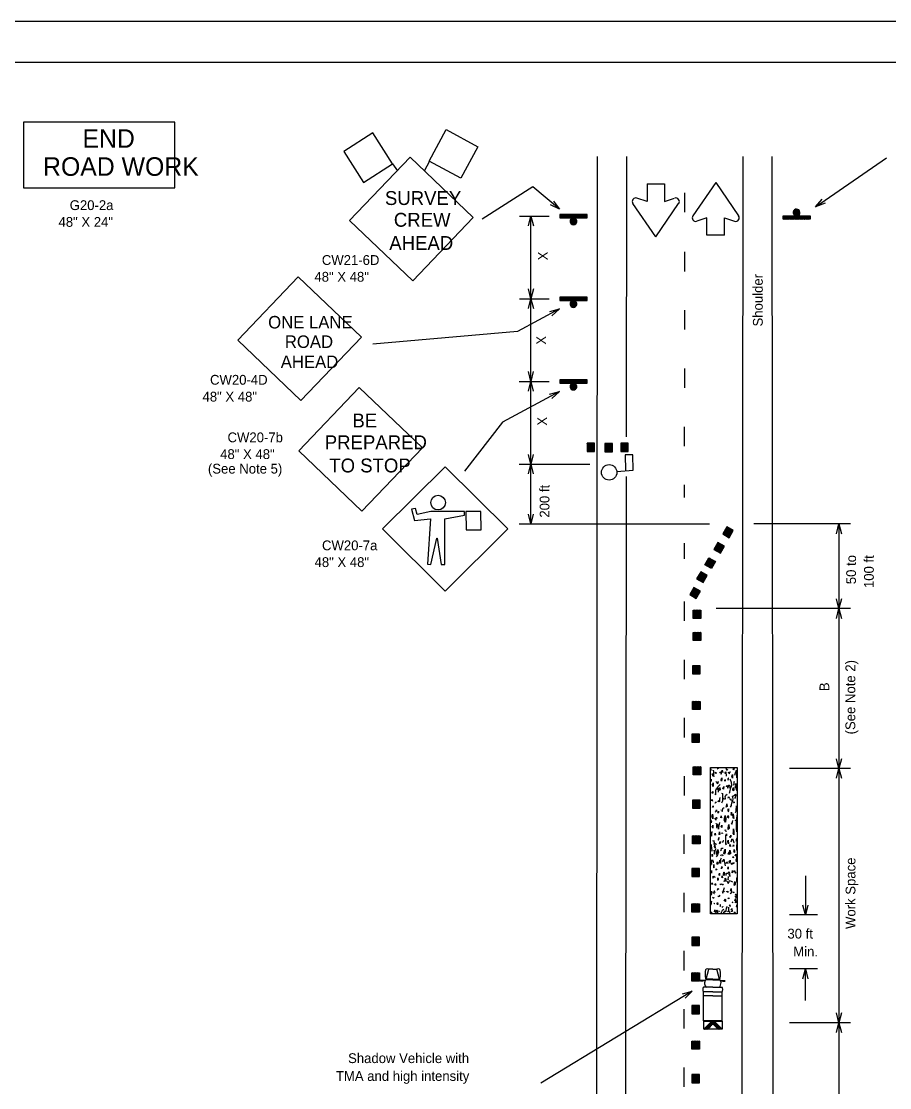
# Model space of a CAD drawing. Extents: x 0 to 29242, y 0 to 23092.
# Drawn here: x 10.26 to 20.89, y 9.17 to 22.21 of the extents above; entities that cross this region are included whole.
import ezdxf

# ---------------------------------------------------------------- set-up
doc = ezdxf.new("R2010")
doc.units = 0
doc.layers.add('D_BATCH_PLOT', color=7, linetype='Continuous')
doc.layers.add('Level 1', color=7, linetype='Continuous')

msp = doc.modelspace()

# ---------------------------------------------------------------- linework, layer by layer
at = {"layer": 'D_BATCH_PLOT'}
msp.add_lwpolyline([(0.146, 0.214), (34.146, 0.214), (34.146, 22.214), (0.146, 22.214)], close=True, dxfattribs=at)
at = {"layer": 'Level 1'}
for p, q in [((34.146, 22.214), (0.146, 22.214)), ((15.256, 20.504), (15.19, 20.383)), ((17.299, 3.106), (17.313, 20.562)), ((17.666, 17.133), (17.669, 20.562)), ((19.082, 6.437), (19.094, 20.561)), ((19.465, 3.106), (19.45, 20.562)), ((19.98, 19.947), (20.85, 20.545)), ((14.805, 20.471), (14.863, 20.385)), ((17.919, 20.225), (18.132, 20.225)), ((17.919, 20.225), (17.919, 20.012)), ((18.132, 20.225), (18.132, 20.012)), ((18.758, 20.243), (18.479, 19.835)), ((18.758, 20.243), (19.038, 19.835)), ((16.521, 20.19), (15.902, 19.795)), ((16.847, 19.916), (16.521, 20.19)), ((18.025, 19.578), (17.746, 19.986)), ((17.919, 20.012), (17.795, 20.052)), ((18.025, 19.578), (18.305, 19.986)), ((18.132, 20.012), (18.256, 20.052)), ((16.356, 19.832), (16.722, 19.832)), ((16.468, 19.712), (16.498, 19.832)), ((16.468, 19.712), (16.498, 19.832)), ((16.498, 19.832), (16.528, 19.712)), ((16.498, 19.832), (16.528, 19.712)), ((16.498, 16.068), (16.498, 19.832)), ((17.187, 19.851), (16.853, 19.851)), ((16.853, 19.851), (16.853, 19.81)), ((17.187, 19.81), (17.187, 19.851)), ((19.582, 19.794), (19.582, 19.835)), ((19.582, 19.835), (19.736, 19.835)), ((19.758, 19.835), (19.916, 19.835)), ((19.916, 19.835), (19.916, 19.794)), ((16.853, 19.81), (17.007, 19.81)), ((17.028, 19.81), (17.187, 19.81)), ((18.651, 19.81), (18.527, 19.77)), ((18.651, 19.597), (18.651, 19.81)), ((18.865, 19.81), (18.989, 19.77)), ((18.865, 19.597), (18.865, 19.81)), ((19.916, 19.794), (19.582, 19.794)), ((18.865, 19.597), (18.651, 19.597)), ((16.497, 18.821), (16.467, 18.941)), ((16.527, 18.941), (16.497, 18.821)), ((16.356, 18.821), (16.722, 18.821)), ((16.467, 18.701), (16.497, 18.821)), ((16.497, 18.821), (16.527, 18.701)), ((17.186, 18.84), (16.852, 18.84)), ((16.852, 18.84), (16.852, 18.799)), ((16.852, 18.799), (17.006, 18.799)), ((17.028, 18.799), (17.186, 18.799)), ((17.186, 18.799), (17.186, 18.84)), ((16.847, 18.696), (16.332, 18.421)), ((16.332, 18.421), (14.563, 18.267)), ((16.496, 17.81), (16.466, 17.93)), ((16.526, 17.93), (16.496, 17.81)), ((16.355, 17.81), (16.721, 17.81)), ((16.466, 17.69), (16.496, 17.81)), ((16.496, 17.81), (16.526, 17.69)), ((17.186, 17.829), (16.852, 17.829)), ((16.852, 17.829), (16.852, 17.787)), ((16.852, 17.787), (17.006, 17.787)), ((17.028, 17.787), (17.186, 17.787)), ((17.186, 17.787), (17.186, 17.829)), ((16.846, 17.685), (16.149, 17.313)), ((16.149, 17.313), (15.686, 16.714)), ((17.233, 17.004), (17.245, 17.004)), ((17.451, 17), (17.464, 17)), ((17.645, 17.004), (17.658, 17.004)), ((16.496, 16.798), (16.466, 16.918)), ((16.526, 16.918), (16.496, 16.798)), ((17.744, 16.914), (17.649, 16.911)), ((17.649, 16.911), (17.654, 16.721)), ((17.749, 16.724), (17.744, 16.914)), ((14.683, 16.006), (15.447, 16.765)), ((16.215, 16.009), (15.447, 16.765)), ((16.355, 16.798), (17.217, 16.798)), ((16.466, 16.678), (16.496, 16.798)), ((16.496, 16.798), (16.526, 16.678)), ((17.549, 16.707), (17.749, 16.723)), ((17.655, 3.106), (17.666, 16.649)), ((15.083, 16.257), (15.037, 16.247)), ((15.037, 16.247), (15.073, 16.111)), ((15.104, 16.182), (15.083, 16.257)), ((15.273, 16.219), (15.104, 16.182)), ((15.686, 16.22), (15.273, 16.219)), ((15.445, 16.128), (15.686, 16.176)), ((15.686, 16.176), (15.686, 16.22)), ((15.886, 16.221), (15.702, 16.22)), ((15.702, 16.22), (15.703, 15.993)), ((15.887, 15.994), (15.886, 16.221)), ((16.496, 16.068), (16.466, 16.188)), ((16.526, 16.188), (16.496, 16.068)), ((15.073, 16.111), (15.27, 16.128)), ((15.27, 16.128), (15.231, 15.574)), ((15.445, 15.573), (15.445, 16.128)), ((16.355, 16.068), (18.683, 16.068)), ((20.408, 16.068), (19.224, 16.068)), ((20.236, 15.948), (20.266, 16.068)), ((20.266, 16.068), (20.266, 9.966)), ((20.266, 16.068), (20.296, 15.948)), ((15.449, 15.243), (14.683, 16.006)), ((16.215, 16.009), (15.449, 15.243)), ((15.703, 15.993), (15.887, 15.994)), ((18.907, 15.967), (18.896, 15.973)), ((15.273, 15.573), (15.347, 15.893)), ((15.347, 15.893), (15.35, 15.893)), ((15.35, 15.893), (15.401, 15.573)), ((18.798, 15.778), (18.787, 15.784)), ((15.231, 15.574), (15.273, 15.573)), ((15.401, 15.573), (15.445, 15.573)), ((18.689, 15.588), (18.678, 15.595)), ((18.589, 15.418), (18.578, 15.425)), ((18.504, 15.225), (18.493, 15.231)), ((20.266, 15.031), (20.236, 15.151)), ((20.296, 15.151), (20.266, 15.031)), ((20.408, 15.031), (18.763, 15.031)), ((20.236, 14.911), (20.266, 15.031)), ((20.266, 15.031), (20.296, 14.911)), ((18.526, 14.961), (18.514, 14.961)), ((18.526, 14.69), (18.514, 14.69)), ((18.518, 14.283), (18.505, 14.283)), ((18.518, 13.846), (18.505, 13.847)), ((18.509, 13.448), (18.496, 13.448)), ((20.266, 13.076), (20.236, 13.196)), ((20.296, 13.196), (20.266, 13.076)), ((18.526, 13.047), (18.514, 13.047)), ((20.408, 13.076), (19.66, 13.076)), ((20.236, 12.956), (20.266, 13.076)), ((20.266, 13.076), (20.296, 12.956)), ((18.518, 12.64), (18.505, 12.64)), ((18.518, 12.203), (18.505, 12.204)), ((18.509, 11.805), (18.496, 11.805)), ((19.856, 11.762), (19.856, 11.285)), ((18.509, 11.369), (18.496, 11.369)), ((19.856, 11.285), (19.826, 11.405)), ((19.886, 11.405), (19.856, 11.285)), ((20.002, 11.285), (19.66, 11.285)), ((18.509, 10.962), (18.496, 10.962)), ((18.64, 10.499), (18.674, 10.623)), ((18.723, 10.623), (18.674, 10.623)), ((18.723, 10.623), (18.772, 10.623)), ((18.806, 10.499), (18.772, 10.623)), ((20.002, 10.625), (19.66, 10.625)), ((19.826, 10.505), (19.856, 10.625)), ((19.856, 10.239), (19.856, 10.625)), ((19.856, 10.625), (19.886, 10.505)), ((18.509, 10.525), (18.496, 10.525)), ((18.629, 10.481), (18.573, 10.481)), ((18.629, 10.478), (18.573, 10.478)), ((18.601, 10.473), (18.573, 10.473)), ((18.723, 10.499), (18.64, 10.499)), ((18.723, 10.491), (18.64, 10.491)), ((18.723, 10.499), (18.806, 10.499)), ((18.723, 10.491), (18.806, 10.491)), ((18.818, 10.481), (18.873, 10.481)), ((18.818, 10.478), (18.873, 10.478)), ((18.845, 10.473), (18.873, 10.473)), ((18.469, 10.354), (16.617, 9.228)), ((18.723, 10.4), (18.608, 10.4)), ((18.608, 9.99), (18.608, 10.345)), ((18.723, 10.345), (18.608, 10.345)), ((18.723, 10.4), (18.838, 10.4)), ((18.723, 10.345), (18.838, 10.345)), ((18.838, 9.99), (18.838, 10.345)), ((18.723, 10.296), (18.608, 10.296)), ((18.723, 10.296), (18.838, 10.296)), ((18.509, 10.127), (18.496, 10.127)), ((20.266, 9.966), (20.236, 10.086)), ((20.296, 10.086), (20.266, 9.966)), ((18.838, 9.99), (18.608, 9.99)), ((18.612, 9.889), (18.71, 9.986)), ((18.661, 9.889), (18.725, 9.953)), ((18.789, 9.889), (18.725, 9.953)), ((18.836, 9.889), (18.739, 9.985)), ((20.408, 9.966), (19.66, 9.966)), ((20.236, 9.846), (20.266, 9.966)), ((20.266, 9.966), (20.266, 3.179)), ((20.266, 9.966), (20.296, 9.846)), ((18.509, 9.69), (18.496, 9.691)), ((18.509, 9.284), (18.496, 9.284))]:
    msp.add_line(p, q, dxfattribs=at)
for points in [[(2.146, 21.714), (33.646, 21.714), (33.646, 0.714), (2.146, 0.714)], [(10.287, 20.981), (10.287, 20.178), (12.139, 20.178), (12.139, 20.981)], [(15.641, 20.296), (15.253, 20.505), (15.461, 20.891), (15.849, 20.681)], [(14.447, 20.244), (14.805, 20.471), (14.564, 20.851), (14.206, 20.624)], [(15.051, 19.042), (15.791, 19.817), (15.019, 20.554), (14.279, 19.78)], [(13.683, 17.577), (14.423, 18.351), (13.651, 19.089), (12.911, 18.315)], [(14.429, 16.223), (15.169, 16.997), (14.397, 17.735), (13.657, 16.961)], [(17.184, 16.955), (17.277, 16.955), (17.277, 17.054), (17.184, 17.054)], [(17.402, 16.951), (17.495, 16.951), (17.495, 17.05), (17.402, 17.05)], [(17.596, 16.955), (17.689, 16.955), (17.689, 17.054), (17.596, 17.054)], [(18.974, 15.985), (18.893, 16.031), (18.844, 15.945), (18.924, 15.899)], [(18.865, 15.796), (18.784, 15.842), (18.735, 15.756), (18.815, 15.71)], [(18.707, 15.522), (18.626, 15.568), (18.676, 15.654), (18.756, 15.607)], [(18.655, 15.436), (18.575, 15.483), (18.525, 15.397), (18.606, 15.35)], [(18.571, 15.243), (18.49, 15.289), (18.441, 15.204), (18.521, 15.157)], [(18.575, 14.912), (18.482, 14.912), (18.482, 15.011), (18.575, 15.011)], [(18.575, 14.641), (18.482, 14.641), (18.482, 14.74), (18.575, 14.74)], [(18.567, 14.332), (18.474, 14.332), (18.474, 14.233), (18.567, 14.233)], [(18.567, 13.798), (18.474, 13.798), (18.474, 13.897), (18.567, 13.897)], [(18.558, 13.497), (18.465, 13.497), (18.465, 13.398), (18.558, 13.398)], [(18.575, 12.998), (18.482, 12.998), (18.482, 13.097), (18.575, 13.097)], [(18.695, 11.299), (18.695, 13.09), (19.021, 13.09), (19.021, 11.299)], [(18.567, 12.689), (18.474, 12.689), (18.474, 12.59), (18.567, 12.59)], [(18.567, 12.155), (18.474, 12.155), (18.474, 12.254), (18.567, 12.254)], [(18.558, 11.854), (18.465, 11.854), (18.465, 11.755), (18.558, 11.755)], [(18.558, 11.32), (18.465, 11.32), (18.465, 11.419), (18.558, 11.419)], [(18.558, 11.011), (18.465, 11.011), (18.465, 10.912), (18.558, 10.912)], [(18.558, 10.476), (18.465, 10.476), (18.465, 10.575), (18.558, 10.575)], [(18.558, 10.176), (18.465, 10.176), (18.465, 10.077), (18.558, 10.077)], [(18.836, 9.986), (18.836, 9.889), (18.612, 9.889), (18.612, 9.986)], [(18.558, 9.642), (18.465, 9.642), (18.465, 9.741), (18.558, 9.741)], [(18.558, 9.333), (18.465, 9.333), (18.465, 9.233), (18.558, 9.233)]]:
    msp.add_lwpolyline(points, close=True, dxfattribs=at)
for points in [[(18.38, 19.88), (18.38, 20.117)], [(16.774, 20.016), (16.847, 19.916), (16.736, 19.97)], [(20.096, 19.99), (19.98, 19.947), (20.062, 20.039)], [(16.853, 19.85), (16.923, 19.81)], [(16.853, 19.842), (16.908, 19.81)], [(16.853, 19.833), (16.893, 19.81)], [(16.853, 19.824), (16.878, 19.81)], [(16.866, 19.851), (16.938, 19.81)], [(16.881, 19.851), (16.953, 19.81)], [(16.896, 19.851), (16.968, 19.81)], [(16.911, 19.851), (16.983, 19.81)], [(16.925, 19.851), (16.998, 19.81)], [(16.94, 19.851), (17.057, 19.784)], [(16.955, 19.851), (17.048, 19.798)], [(16.97, 19.851), (17.043, 19.81)], [(16.985, 19.851), (17.058, 19.81)], [(17, 19.851), (17.072, 19.81)], [(17.015, 19.851), (17.087, 19.81)], [(17.03, 19.851), (17.102, 19.81)], [(17.045, 19.851), (17.117, 19.81)], [(17.06, 19.851), (17.132, 19.81)], [(17.075, 19.851), (17.147, 19.81)], [(17.09, 19.851), (17.162, 19.81)], [(17.105, 19.851), (17.177, 19.81)], [(17.12, 19.851), (17.187, 19.813)], [(17.135, 19.851), (17.187, 19.822)], [(17.15, 19.851), (17.187, 19.83)], [(17.165, 19.851), (17.187, 19.839)], [(17.18, 19.851), (17.187, 19.848)], [(19.582, 19.795), (19.653, 19.835)], [(19.582, 19.803), (19.638, 19.835)], [(19.582, 19.812), (19.623, 19.835)], [(19.582, 19.821), (19.608, 19.835)], [(19.582, 19.829), (19.593, 19.835)], [(19.595, 19.794), (19.668, 19.835)], [(19.61, 19.794), (19.683, 19.835)], [(19.625, 19.794), (19.698, 19.835)], [(19.64, 19.794), (19.713, 19.835)], [(19.655, 19.794), (19.728, 19.835)], [(19.67, 19.794), (19.787, 19.861)], [(19.685, 19.794), (19.778, 19.847)], [(19.7, 19.794), (19.772, 19.835)], [(19.706, 19.875), (19.769, 19.911)], [(19.707, 19.884), (19.761, 19.915)], [(19.707, 19.867), (19.776, 19.906)], [(19.709, 19.859), (19.781, 19.901)], [(19.71, 19.895), (19.75, 19.917)], [(19.713, 19.853), (19.785, 19.894)], [(19.715, 19.794), (19.787, 19.835)], [(19.717, 19.847), (19.788, 19.887)], [(19.723, 19.842), (19.789, 19.879)], [(19.73, 19.794), (19.802, 19.835)], [(19.731, 19.837), (19.789, 19.871)], [(19.745, 19.794), (19.817, 19.835)], [(19.76, 19.794), (19.832, 19.835)], [(19.775, 19.794), (19.847, 19.835)], [(19.79, 19.794), (19.862, 19.835)], [(19.805, 19.794), (19.877, 19.835)], [(19.82, 19.794), (19.892, 19.835)], [(19.835, 19.794), (19.907, 19.835)], [(19.85, 19.794), (19.916, 19.832)], [(16.853, 19.816), (16.863, 19.81)], [(16.976, 19.77), (17.039, 19.734)], [(16.977, 19.778), (17.046, 19.739)], [(16.977, 19.761), (17.031, 19.73)], [(16.979, 19.786), (17.051, 19.744)], [(16.981, 19.75), (17.02, 19.728)], [(16.983, 19.792), (17.055, 19.751)], [(16.988, 19.798), (17.058, 19.758)], [(16.994, 19.803), (17.059, 19.765)], [(17.001, 19.808), (17.059, 19.774)], [(19.865, 19.794), (19.916, 19.823)], [(19.88, 19.794), (19.916, 19.815)], [(19.895, 19.794), (19.916, 19.806)], [(19.91, 19.794), (19.916, 19.797)], [(18.38, 19.156), (18.38, 19.394)], [(16.852, 18.839), (16.922, 18.799)], [(16.852, 18.831), (16.908, 18.799)], [(16.852, 18.822), (16.892, 18.799)], [(16.852, 18.813), (16.878, 18.799)], [(16.852, 18.805), (16.863, 18.799)], [(16.865, 18.84), (16.938, 18.799)], [(16.88, 18.84), (16.952, 18.798)], [(16.895, 18.84), (16.967, 18.799)], [(16.91, 18.84), (16.982, 18.799)], [(16.925, 18.84), (16.997, 18.798)], [(16.94, 18.84), (17.056, 18.773)], [(16.955, 18.84), (17.048, 18.786)], [(16.97, 18.84), (17.042, 18.799)], [(16.983, 18.781), (17.055, 18.74)], [(16.985, 18.84), (17.057, 18.799)], [(16.987, 18.787), (17.057, 18.747)], [(16.993, 18.792), (17.059, 18.754)], [(17, 18.84), (17.072, 18.799)], [(17.001, 18.796), (17.059, 18.763)], [(17.015, 18.84), (17.087, 18.799)], [(17.03, 18.84), (17.102, 18.799)], [(17.045, 18.84), (17.117, 18.799)], [(17.06, 18.84), (17.132, 18.799)], [(17.075, 18.84), (17.147, 18.799)], [(17.09, 18.84), (17.162, 18.799)], [(17.105, 18.84), (17.177, 18.799)], [(17.12, 18.84), (17.186, 18.802)], [(17.135, 18.84), (17.186, 18.811)], [(17.15, 18.84), (17.186, 18.819)], [(17.164, 18.84), (17.186, 18.828)], [(17.179, 18.84), (17.186, 18.836)], [(16.727, 18.666), (16.847, 18.696), (16.755, 18.613)], [(16.976, 18.759), (17.039, 18.723)], [(16.977, 18.767), (17.045, 18.728)], [(16.977, 18.75), (17.031, 18.719)], [(16.979, 18.774), (17.051, 18.733)], [(16.98, 18.739), (17.019, 18.717)], [(18.38, 18.444), (18.38, 18.681)], [(18.379, 17.731), (18.379, 17.969)], [(16.852, 17.828), (16.922, 17.787)], [(16.852, 17.819), (16.907, 17.787)], [(16.852, 17.811), (16.892, 17.787)], [(16.852, 17.802), (16.877, 17.787)], [(16.852, 17.794), (16.862, 17.787)], [(16.865, 17.829), (16.937, 17.787)], [(16.88, 17.829), (16.952, 17.787)], [(16.895, 17.829), (16.967, 17.787)], [(16.91, 17.829), (16.982, 17.787)], [(16.925, 17.829), (16.997, 17.787)], [(16.94, 17.829), (17.056, 17.762)], [(16.955, 17.829), (17.048, 17.775)], [(16.97, 17.829), (17.042, 17.787)], [(16.975, 17.748), (17.039, 17.712)], [(16.976, 17.756), (17.045, 17.716)], [(16.976, 17.739), (17.03, 17.708)], [(16.979, 17.763), (17.05, 17.722)], [(16.982, 17.77), (17.054, 17.728)], [(16.985, 17.829), (17.057, 17.787)], [(16.987, 17.776), (17.057, 17.736)], [(16.993, 17.781), (17.059, 17.743)], [(17, 17.829), (17.072, 17.787)], [(17.001, 17.785), (17.059, 17.752)], [(17.015, 17.829), (17.087, 17.787)], [(17.03, 17.829), (17.102, 17.787)], [(17.044, 17.829), (17.117, 17.787)], [(17.059, 17.829), (17.132, 17.787)], [(17.074, 17.829), (17.147, 17.787)], [(17.089, 17.829), (17.162, 17.787)], [(17.104, 17.829), (17.177, 17.787)], [(17.119, 17.829), (17.186, 17.791)], [(17.134, 17.829), (17.186, 17.799)], [(17.149, 17.829), (17.186, 17.808)], [(17.164, 17.829), (17.186, 17.817)], [(17.179, 17.829), (17.186, 17.825)], [(16.726, 17.655), (16.846, 17.685), (16.755, 17.602)], [(16.98, 17.728), (17.019, 17.706)], [(18.378, 17.019), (18.378, 17.256)], [(17.184, 17.052), (17.187, 17.054)], [(17.184, 17.041), (17.206, 17.054)], [(17.184, 17.03), (17.225, 17.054)], [(17.184, 17.019), (17.244, 17.054)], [(17.184, 17.008), (17.263, 17.054)], [(17.184, 16.997), (17.277, 17.051)], [(17.184, 16.986), (17.277, 17.04)], [(17.184, 16.975), (17.277, 17.029)], [(17.184, 16.964), (17.277, 17.018)], [(17.187, 16.955), (17.277, 17.007)], [(17.205, 16.955), (17.277, 16.996)], [(17.224, 16.955), (17.277, 16.985)], [(17.244, 16.955), (17.277, 16.974)], [(17.262, 16.955), (17.277, 16.963)], [(17.402, 17.048), (17.406, 17.05)], [(17.402, 17.037), (17.424, 17.05)], [(17.402, 17.026), (17.443, 17.05)], [(17.402, 17.015), (17.462, 17.05)], [(17.402, 17.004), (17.481, 17.05)], [(17.402, 16.993), (17.495, 17.047)], [(17.402, 16.982), (17.495, 17.036)], [(17.402, 16.971), (17.495, 17.025)], [(17.402, 16.96), (17.495, 17.014)], [(17.405, 16.951), (17.495, 17.003)], [(17.424, 16.951), (17.495, 16.992)], [(17.443, 16.951), (17.495, 16.981)], [(17.462, 16.951), (17.495, 16.97)], [(17.481, 16.951), (17.495, 16.959)], [(17.596, 17.052), (17.6, 17.054)], [(17.596, 17.041), (17.618, 17.054)], [(17.596, 17.03), (17.637, 17.054)], [(17.596, 17.019), (17.656, 17.054)], [(17.596, 17.008), (17.675, 17.054)], [(17.596, 16.997), (17.689, 17.051)], [(17.596, 16.986), (17.689, 17.04)], [(17.596, 16.975), (17.689, 17.029)], [(17.596, 16.964), (17.689, 17.018)], [(17.599, 16.955), (17.689, 17.007)], [(17.618, 16.955), (17.689, 16.996)], [(17.637, 16.955), (17.689, 16.985)], [(17.656, 16.955), (17.689, 16.974)], [(17.675, 16.955), (17.689, 16.963)], [(18.378, 16.39), (18.378, 16.544)], [(18.953, 15.948), (18.846, 15.948)], [(18.958, 15.957), (18.851, 15.957)], [(18.947, 15.938), (18.856, 15.938)], [(18.964, 15.967), (18.857, 15.967)], [(18.969, 15.976), (18.862, 15.976)], [(18.972, 15.986), (18.867, 15.986)], [(18.942, 15.929), (18.872, 15.929)], [(18.955, 15.995), (18.873, 15.995)], [(18.939, 16.005), (18.878, 16.005)], [(18.922, 16.014), (18.884, 16.014)], [(18.906, 16.024), (18.889, 16.024)], [(18.936, 15.919), (18.889, 15.919)], [(18.377, 15.642), (18.377, 15.831)], [(18.86, 15.787), (18.753, 15.787)], [(18.863, 15.797), (18.758, 15.797)], [(18.846, 15.806), (18.764, 15.806)], [(18.83, 15.816), (18.769, 15.816)], [(18.813, 15.825), (18.775, 15.825)], [(18.797, 15.835), (18.78, 15.835)], [(18.931, 15.91), (18.905, 15.91)], [(18.925, 15.9), (18.921, 15.9)], [(18.728, 15.558), (18.674, 15.651)], [(18.844, 15.759), (18.736, 15.759)], [(18.849, 15.768), (18.742, 15.768)], [(18.855, 15.778), (18.747, 15.778)], [(18.838, 15.749), (18.747, 15.749)], [(18.833, 15.74), (18.763, 15.74)], [(18.827, 15.73), (18.78, 15.73)], [(18.822, 15.721), (18.796, 15.721)], [(18.816, 15.711), (18.812, 15.711)], [(18.639, 15.561), (18.63, 15.575)], [(18.655, 15.551), (18.636, 15.585)], [(18.672, 15.542), (18.641, 15.594)], [(18.688, 15.532), (18.647, 15.604)], [(18.704, 15.523), (18.652, 15.613)], [(18.711, 15.53), (18.658, 15.623)], [(18.717, 15.539), (18.663, 15.632)], [(18.722, 15.549), (18.669, 15.642)], [(18.733, 15.568), (18.688, 15.647)], [(18.739, 15.577), (18.704, 15.638)], [(18.744, 15.587), (18.721, 15.628)], [(18.75, 15.596), (18.737, 15.619)], [(18.755, 15.606), (18.753, 15.609)], [(18.634, 15.4), (18.527, 15.4)], [(18.64, 15.409), (18.532, 15.409)], [(18.629, 15.39), (18.537, 15.39)], [(18.645, 15.418), (18.538, 15.419)], [(18.651, 15.428), (18.543, 15.428)], [(18.653, 15.438), (18.549, 15.438)], [(18.637, 15.447), (18.554, 15.447)], [(18.62, 15.457), (18.56, 15.457)], [(18.604, 15.466), (18.565, 15.466)], [(18.587, 15.476), (18.571, 15.476)], [(18.536, 15.263), (18.475, 15.263)], [(18.519, 15.273), (18.481, 15.273)], [(18.503, 15.282), (18.486, 15.282)], [(18.623, 15.38), (18.554, 15.381)], [(18.618, 15.371), (18.57, 15.371)], [(18.612, 15.362), (18.587, 15.362)], [(18.607, 15.352), (18.603, 15.352)], [(18.55, 15.206), (18.442, 15.206)], [(18.555, 15.216), (18.448, 15.216)], [(18.561, 15.225), (18.453, 15.225)], [(18.544, 15.197), (18.453, 15.197)], [(18.566, 15.235), (18.459, 15.235)], [(18.569, 15.244), (18.464, 15.244)], [(18.539, 15.187), (18.469, 15.187)], [(18.552, 15.254), (18.47, 15.254)], [(18.533, 15.178), (18.486, 15.178)], [(18.528, 15.168), (18.502, 15.168)], [(18.522, 15.159), (18.518, 15.159)], [(18.377, 14.881), (18.377, 15.119)], [(18.575, 14.954), (18.482, 15.008)], [(18.575, 14.965), (18.496, 15.011)], [(18.575, 14.976), (18.515, 15.011)], [(18.575, 14.987), (18.534, 15.011)], [(18.575, 14.998), (18.553, 15.011)], [(18.575, 15.009), (18.572, 15.011)], [(18.575, 14.943), (18.482, 14.997)], [(18.575, 14.932), (18.482, 14.986)], [(18.575, 14.921), (18.482, 14.975)], [(18.573, 14.912), (18.482, 14.964)], [(18.554, 14.912), (18.482, 14.953)], [(18.535, 14.912), (18.482, 14.942)], [(18.516, 14.912), (18.482, 14.931)], [(18.497, 14.912), (18.482, 14.92)], [(18.575, 14.694), (18.496, 14.74)], [(18.575, 14.706), (18.515, 14.74)], [(18.575, 14.716), (18.534, 14.74)], [(18.575, 14.727), (18.553, 14.74)], [(18.575, 14.738), (18.572, 14.74)], [(18.575, 14.684), (18.482, 14.737)], [(18.575, 14.673), (18.482, 14.726)], [(18.575, 14.662), (18.482, 14.715)], [(18.575, 14.651), (18.482, 14.704)], [(18.573, 14.641), (18.482, 14.693)], [(18.554, 14.641), (18.482, 14.682)], [(18.535, 14.641), (18.482, 14.671)], [(18.516, 14.641), (18.482, 14.66)], [(18.497, 14.641), (18.482, 14.649)], [(18.376, 14.169), (18.376, 14.406)], [(18.564, 14.332), (18.474, 14.28)], [(18.545, 14.332), (18.474, 14.291)], [(18.526, 14.332), (18.474, 14.302)], [(18.507, 14.332), (18.474, 14.313)], [(18.488, 14.332), (18.474, 14.324)], [(18.566, 14.323), (18.474, 14.269)], [(18.567, 14.312), (18.474, 14.258)], [(18.567, 14.301), (18.474, 14.247)], [(18.566, 14.29), (18.474, 14.236)], [(18.566, 14.279), (18.487, 14.233)], [(18.567, 14.268), (18.506, 14.233)], [(18.567, 14.257), (18.525, 14.233)], [(18.566, 14.246), (18.544, 14.233)], [(18.566, 14.235), (18.563, 14.233)], [(18.566, 13.84), (18.474, 13.894)], [(18.567, 13.829), (18.474, 13.883)], [(18.567, 13.818), (18.474, 13.872)], [(18.566, 13.807), (18.474, 13.861)], [(18.564, 13.798), (18.474, 13.85)], [(18.545, 13.798), (18.474, 13.839)], [(18.526, 13.798), (18.474, 13.828)], [(18.566, 13.851), (18.487, 13.897)], [(18.567, 13.862), (18.506, 13.897)], [(18.567, 13.873), (18.525, 13.897)], [(18.566, 13.884), (18.544, 13.897)], [(18.566, 13.895), (18.563, 13.897)], [(18.507, 13.798), (18.474, 13.817)], [(18.488, 13.798), (18.474, 13.806)], [(18.375, 13.456), (18.376, 13.694)], [(18.555, 13.497), (18.465, 13.445)], [(18.536, 13.497), (18.465, 13.456)], [(18.517, 13.497), (18.465, 13.467)], [(18.498, 13.497), (18.465, 13.478)], [(18.479, 13.497), (18.465, 13.489)], [(18.558, 13.488), (18.465, 13.434)], [(18.558, 13.477), (18.465, 13.423)], [(18.558, 13.466), (18.465, 13.412)], [(18.558, 13.455), (18.465, 13.401)], [(18.558, 13.444), (18.479, 13.398)], [(18.558, 13.433), (18.498, 13.398)], [(18.558, 13.422), (18.517, 13.398)], [(18.558, 13.411), (18.536, 13.398)], [(18.558, 13.4), (18.554, 13.398)], [(18.575, 13.041), (18.482, 13.094)], [(18.575, 13.03), (18.482, 13.083)], [(18.575, 13.019), (18.482, 13.072)], [(18.575, 13.008), (18.482, 13.061)], [(18.573, 12.998), (18.482, 13.05)], [(18.575, 13.051), (18.496, 13.097)], [(18.575, 13.063), (18.515, 13.097)], [(18.575, 13.073), (18.534, 13.097)], [(18.575, 13.084), (18.553, 13.097)], [(18.575, 13.095), (18.572, 13.097)], [(18.696, 13.061), (18.702, 13.052), (18.704, 13.065), (18.704, 13.072), (18.7, 13.068)], [(18.74, 12.974), (18.737, 12.99), (18.735, 13.008), (18.735, 13.041), (18.735, 13.048), (18.722, 13.05)], [(18.781, 13.088), (18.781, 13.072), (18.784, 13.072), (18.785, 13.074), (18.787, 13.081), (18.794, 13.079), (18.796, 13.088)], [(18.805, 13.021), (18.818, 13.034), (18.821, 13.016), (18.824, 13.008), (18.832, 13.036), (18.839, 13.054), (18.841, 13.043), (18.845, 13.028)], [(18.881, 13.088), (18.885, 13.068), (18.887, 13.072), (18.893, 13.054), (18.896, 13.061), (18.9, 13.054), (18.908, 13.068)], [(18.969, 13.092), (18.97, 13.072), (18.973, 13.059), (18.977, 13.068), (18.983, 13.065), (18.985, 13.065), (18.988, 13.079)], [(18.994, 12.994), (19.002, 13.021), (19.01, 13.043), (19.012, 13.057), (19.012, 12.988), (19.014, 12.961)], [(18.375, 12.744), (18.375, 12.981)], [(18.554, 12.998), (18.482, 13.039)], [(18.535, 12.998), (18.482, 13.028)], [(18.516, 12.998), (18.482, 13.017)], [(18.497, 12.998), (18.482, 13.006)], [(18.695, 12.894), (18.696, 12.905), (18.699, 12.919), (18.699, 12.921), (18.701, 12.945), (18.702, 12.939), (18.702, 12.919), (18.706, 12.934), (18.708, 12.945)], [(18.715, 13.001), (18.72, 13.014), (18.721, 12.981)], [(18.749, 13.021), (18.759, 13.03), (18.763, 13.016), (18.753, 13.021)], [(18.761, 12.908), (18.768, 12.916), (18.778, 12.894), (18.788, 12.896), (18.794, 12.916)], [(18.827, 12.936), (18.834, 12.961), (18.835, 12.941), (18.829, 12.923), (18.825, 12.934), (18.824, 12.936)], [(18.869, 12.93), (18.873, 12.941), (18.874, 12.923), (18.868, 12.927), (18.868, 12.93)], [(18.871, 13.016), (18.881, 13.034), (18.885, 12.983)], [(18.907, 12.954), (18.911, 12.934), (18.913, 12.956), (18.911, 12.963)], [(18.916, 13.023), (18.919, 13.036), (18.921, 13.021), (18.923, 13.01), (18.931, 13.03), (18.937, 13.036), (18.94, 13.034)], [(18.926, 12.776), (18.931, 12.787), (18.934, 12.807), (18.942, 12.841), (18.95, 12.856), (18.956, 12.876), (18.951, 12.903), (18.94, 12.936), (18.934, 12.947)], [(18.956, 12.976), (18.964, 13.001), (18.963, 12.956), (18.957, 12.976)], [(18.976, 12.874), (18.984, 12.89), (18.986, 12.908), (18.988, 12.923)], [(18.713, 12.874), (18.722, 12.883), (18.726, 12.901), (18.729, 12.856), (18.718, 12.863), (18.713, 12.868)], [(18.714, 12.787), (18.722, 12.794), (18.724, 12.774), (18.715, 12.774), (18.713, 12.787)], [(18.747, 12.767), (18.753, 12.763), (18.758, 12.754), (18.761, 12.767), (18.761, 12.801), (18.765, 12.823), (18.77, 12.83), (18.802, 12.87), (18.802, 12.868), (18.812, 12.881)], [(18.782, 12.821), (18.784, 12.841), (18.788, 12.787)], [(18.8, 12.814), (18.808, 12.843), (18.812, 12.814), (18.808, 12.807), (18.802, 12.816)], [(18.844, 12.828), (18.856, 12.856), (18.854, 12.823), (18.847, 12.83)], [(18.891, 12.85), (18.895, 12.87), (18.901, 12.848), (18.903, 12.841), (18.909, 12.841), (18.914, 12.856), (18.916, 12.874), (18.927, 12.874), (18.93, 12.843), (18.929, 12.83)], [(18.968, 12.816), (18.973, 12.836), (18.978, 12.843), (18.982, 12.816), (18.973, 12.803), (18.97, 12.81)], [(18.974, 12.814), (18.969, 12.823), (18.972, 12.836), (18.978, 12.834), (18.982, 12.821), (18.973, 12.816)], [(19, 12.876), (19.006, 12.894), (19.006, 12.843), (19.002, 12.836), (19, 12.861), (19.002, 12.87)], [(19.022, 12.865), (19.011, 12.852), (19.01, 12.821), (19.015, 12.805), (19.02, 12.832)], [(18.564, 12.689), (18.474, 12.637)], [(18.545, 12.689), (18.474, 12.648)], [(18.526, 12.689), (18.474, 12.659)], [(18.507, 12.689), (18.474, 12.67)], [(18.488, 12.689), (18.474, 12.681)], [(18.566, 12.68), (18.474, 12.626)], [(18.567, 12.669), (18.474, 12.615)], [(18.567, 12.658), (18.474, 12.604)], [(18.707, 12.681), (18.709, 12.696), (18.713, 12.694), (18.72, 12.676)], [(18.752, 12.65), (18.759, 12.67), (18.76, 12.654), (18.752, 12.654)], [(18.79, 12.668), (18.798, 12.687), (18.803, 12.67), (18.808, 12.69), (18.81, 12.701), (18.813, 12.723)], [(18.83, 12.776), (18.843, 12.77), (18.843, 12.743), (18.84, 12.721), (18.84, 12.681), (18.836, 12.667), (18.831, 12.65)], [(18.854, 12.701), (18.863, 12.714), (18.866, 12.703), (18.879, 12.703), (18.877, 12.714), (18.876, 12.73), (18.881, 12.75), (18.899, 12.761)], [(18.911, 12.714), (18.914, 12.73), (18.921, 12.727), (18.917, 12.714), (18.913, 12.721)], [(18.933, 12.696), (18.938, 12.71), (18.946, 12.683)], [(18.939, 12.603), (18.941, 12.603), (18.95, 12.623), (18.951, 12.63), (18.961, 12.67), (18.968, 12.681), (18.97, 12.703), (18.964, 12.736), (18.976, 12.741), (18.99, 12.75), (19, 12.763)], [(18.976, 12.656), (18.984, 12.67), (18.986, 12.654), (18.978, 12.656)], [(18.994, 12.708), (19, 12.721), (19.004, 12.743), (19.012, 12.763)], [(18.566, 12.647), (18.474, 12.593)], [(18.566, 12.636), (18.487, 12.59)], [(18.567, 12.625), (18.506, 12.59)], [(18.567, 12.614), (18.525, 12.59)], [(18.566, 12.603), (18.544, 12.59)], [(18.566, 12.592), (18.563, 12.59)], [(18.721, 12.601), (18.726, 12.621), (18.729, 12.603), (18.723, 12.603), (18.721, 12.603)], [(18.75, 12.543), (18.761, 12.55), (18.764, 12.556), (18.765, 12.561), (18.767, 12.57), (18.768, 12.567), (18.77, 12.55)], [(18.786, 12.536), (18.794, 12.554), (18.794, 12.536), (18.79, 12.53), (18.788, 12.541)], [(18.826, 12.567), (18.829, 12.576), (18.832, 12.567), (18.836, 12.55), (18.841, 12.563), (18.845, 12.581), (18.85, 12.594), (18.861, 12.596)], [(18.893, 12.63), (18.895, 12.643), (18.899, 12.61), (18.887, 12.601), (18.889, 12.621), (18.895, 12.634)], [(18.905, 12.567), (18.907, 12.563), (18.916, 12.547), (18.919, 12.567), (18.919, 12.583), (18.915, 12.574), (18.909, 12.574), (18.903, 12.576)], [(18.947, 12.528), (18.95, 12.543), (18.951, 12.53), (18.951, 12.503), (18.946, 12.521)], [(18.969, 12.487), (18.973, 12.521), (18.978, 12.49), (18.98, 12.463), (18.968, 12.481)], [(18.998, 12.541), (19.002, 12.536), (19.008, 12.556), (19.008, 12.574), (19.012, 12.601), (19.014, 12.621)], [(18.696, 12.454), (18.7, 12.441), (18.702, 12.425), (18.704, 12.434), (18.706, 12.427), (18.704, 12.412), (18.7, 12.425), (18.697, 12.427), (18.696, 12.418)], [(18.713, 12.496), (18.72, 12.516), (18.725, 12.49), (18.724, 12.461), (18.711, 12.49)], [(18.714, 12.487), (18.719, 12.496), (18.721, 12.481), (18.719, 12.487), (18.715, 12.49)], [(18.751, 12.456), (18.752, 12.467), (18.755, 12.463), (18.759, 12.447), (18.76, 12.443), (18.768, 12.481), (18.773, 12.463)], [(18.759, 12.401), (18.764, 12.403), (18.771, 12.401), (18.772, 12.39), (18.768, 12.383), (18.768, 12.356), (18.776, 12.349), (18.78, 12.37), (18.792, 12.394)], [(18.79, 12.374), (18.792, 12.334), (18.807, 12.414)], [(18.822, 12.474), (18.827, 12.496), (18.829, 12.474), (18.822, 12.476)], [(18.862, 12.441), (18.866, 12.463), (18.876, 12.503), (18.883, 12.461), (18.879, 12.421), (18.862, 12.423)], [(18.871, 12.447), (18.873, 12.463), (18.874, 12.467), (18.877, 12.456), (18.876, 12.436), (18.865, 12.441), (18.871, 12.454)], [(18.901, 12.476), (18.909, 12.501), (18.913, 12.481), (18.905, 12.467)], [(18.947, 12.403), (18.95, 12.407), (18.956, 12.394), (18.958, 12.407), (18.964, 12.421), (18.969, 12.441)], [(19, 12.436), (19.006, 12.447), (19.008, 12.423), (19.008, 12.394), (19.008, 12.367), (19.01, 12.334), (19.014, 12.303)], [(19.022, 12.485), (19.019, 12.507), (19.016, 12.492), (19.014, 12.472), (19.014, 12.447), (19.015, 12.418), (19.016, 12.381)], [(18.374, 12.031), (18.374, 12.269)], [(18.702, 12.261), (18.705, 12.254), (18.707, 12.247), (18.71, 12.256), (18.711, 12.283), (18.711, 12.301), (18.717, 12.301), (18.718, 12.303)], [(18.718, 12.361), (18.722, 12.381), (18.722, 12.347), (18.717, 12.367)], [(18.748, 12.261), (18.752, 12.283), (18.754, 12.261), (18.749, 12.267)], [(18.802, 12.27), (18.804, 12.303), (18.807, 12.27), (18.796, 12.267)], [(18.827, 12.361), (18.833, 12.383), (18.835, 12.356), (18.826, 12.361)], [(18.833, 12.281), (18.837, 12.294), (18.84, 12.281), (18.831, 12.283)], [(18.87, 12.321), (18.877, 12.327), (18.881, 12.301)], [(18.88, 12.154), (18.887, 12.143), (18.887, 12.167), (18.883, 12.167), (18.881, 12.149), (18.883, 12.256), (18.889, 12.276), (18.891, 12.254), (18.883, 12.256)], [(18.909, 12.349), (18.918, 12.39), (18.922, 12.341), (18.909, 12.33), (18.909, 12.356)], [(18.933, 12.234), (18.939, 12.243), (18.945, 12.261), (18.945, 12.241), (18.936, 12.234), (18.932, 12.243)], [(18.975, 12.301), (18.977, 12.336), (18.981, 12.303), (18.982, 12.263), (18.974, 12.283), (18.98, 12.309)], [(18.566, 12.197), (18.474, 12.251)], [(18.567, 12.186), (18.474, 12.24)], [(18.567, 12.175), (18.474, 12.229)], [(18.566, 12.164), (18.474, 12.218)], [(18.564, 12.155), (18.474, 12.207)], [(18.545, 12.155), (18.474, 12.196)], [(18.526, 12.155), (18.474, 12.185)], [(18.507, 12.155), (18.474, 12.174)], [(18.488, 12.155), (18.474, 12.163)], [(18.566, 12.208), (18.487, 12.254)], [(18.567, 12.219), (18.506, 12.254)], [(18.567, 12.23), (18.525, 12.254)], [(18.566, 12.241), (18.544, 12.254)], [(18.566, 12.252), (18.563, 12.254)], [(18.697, 12.149), (18.703, 12.136), (18.707, 12.103), (18.71, 12.074), (18.708, 12.061)], [(18.727, 12.187), (18.731, 12.201), (18.737, 12.189), (18.737, 12.176), (18.738, 12.176), (18.738, 12.163), (18.737, 12.149), (18.745, 12.154), (18.75, 12.161), (18.755, 12.154), (18.767, 12.149)], [(18.743, 12.123), (18.749, 12.141), (18.752, 12.103), (18.743, 12.123)], [(18.786, 12.21), (18.792, 12.201), (18.796, 12.207), (18.8, 12.227), (18.798, 12.234), (18.788, 12.216)], [(18.805, 12.154), (18.811, 12.185), (18.813, 12.158), (18.809, 12.161)], [(18.833, 12.181), (18.845, 12.181), (18.851, 12.181), (18.853, 12.196), (18.858, 12.194)], [(18.905, 12.181), (18.911, 12.201), (18.913, 12.156), (18.907, 12.181)], [(18.931, 12.134), (18.937, 12.147), (18.938, 12.123), (18.93, 12.127), (18.933, 12.147)], [(18.949, 12.181), (18.954, 12.203), (18.957, 12.21), (18.964, 12.216), (18.972, 12.194), (18.975, 12.183), (18.98, 12.169), (18.986, 12.169)], [(18.973, 12.123), (18.976, 12.141), (18.982, 12.127)], [(19.022, 12.23), (19.01, 12.209), (19.008, 12.189), (19.012, 12.194), (19.02, 12.207), (19.018, 12.187), (19.018, 12.167), (19.014, 12.123), (19.012, 12.1), (19.014, 12.087), (19.016, 12.076), (19.018, 12.114), (19.018, 12.129)], [(18.713, 12.001), (18.717, 12.027), (18.719, 12.003), (18.713, 11.994)], [(18.736, 12.076), (18.74, 12.056), (18.739, 12.034), (18.739, 12.029), (18.748, 12.049), (18.755, 12.081), (18.766, 12.096)], [(18.768, 12.041), (18.776, 12.07), (18.784, 12.087), (18.792, 12.054), (18.782, 12.021), (18.765, 11.996)], [(18.768, 12.027), (18.774, 12.041), (18.78, 12.067), (18.784, 12.061), (18.786, 12.049), (18.786, 12.043), (18.775, 12.029), (18.772, 12.023), (18.767, 12.016)], [(18.819, 12.076), (18.826, 12.069), (18.831, 12.1), (18.841, 12.1), (18.848, 12.1)], [(18.821, 12.009), (18.83, 12.023), (18.84, 12.021), (18.844, 12.009)], [(18.868, 12.07), (18.873, 12.09), (18.876, 12.049), (18.861, 12.027), (18.858, 12.041), (18.869, 12.083)], [(18.864, 12.047), (18.867, 12.063), (18.868, 12.067), (18.869, 12.067), (18.87, 12.056), (18.87, 12.054), (18.867, 12.056)], [(18.928, 12.054), (18.933, 12.076), (18.938, 12.049), (18.941, 12.034), (18.917, 12.023), (18.909, 12.027), (18.924, 12.049)], [(18.921, 12.029), (18.925, 12.043), (18.93, 12.049), (18.931, 12.049), (18.934, 12.047)], [(18.967, 11.987), (18.974, 12.001), (18.977, 11.983), (18.971, 11.989)], [(18.983, 12.063), (18.986, 12.087), (18.988, 12.069), (18.988, 12.049), (18.977, 12.061)], [(18.998, 12.009), (19.006, 12.029), (19.01, 12.003), (19.014, 12.001), (19.014, 11.969), (19.006, 11.963), (19.01, 11.934)], [(18.695, 11.901), (18.7, 11.892), (18.702, 11.932), (18.708, 11.901), (18.706, 11.925), (18.704, 11.96), (18.697, 11.927), (18.696, 11.912)], [(18.715, 11.94), (18.721, 11.96), (18.727, 11.943), (18.727, 11.923)], [(18.734, 11.863), (18.735, 11.874), (18.736, 11.867), (18.739, 11.863), (18.741, 11.901), (18.731, 11.894), (18.73, 11.889), (18.73, 11.874), (18.73, 11.869)], [(18.774, 11.907), (18.782, 11.936), (18.786, 11.92), (18.786, 11.907), (18.778, 11.907)], [(18.804, 11.918), (18.81, 11.954), (18.815, 11.932), (18.815, 11.914), (18.821, 11.947), (18.821, 11.965), (18.831, 11.985)], [(18.829, 11.849), (18.835, 11.876), (18.839, 11.856), (18.831, 11.861)], [(18.843, 11.936), (18.853, 11.956), (18.858, 11.969), (18.862, 11.947), (18.866, 11.923), (18.869, 11.907), (18.875, 11.887)], [(18.887, 11.916), (18.893, 11.934), (18.901, 11.927), (18.905, 11.914)], [(18.908, 11.854), (18.912, 11.874), (18.91, 11.845), (18.908, 11.852), (18.908, 11.854)], [(18.928, 11.94), (18.936, 11.956), (18.935, 11.934), (18.932, 11.92), (18.925, 11.936), (18.926, 11.947)], [(18.942, 11.914), (18.946, 11.916), (18.952, 11.907), (18.955, 11.903), (18.958, 11.916), (18.96, 11.923), (18.966, 11.916), (18.97, 11.909), (18.976, 11.914), (18.979, 11.927), (18.98, 11.923), (18.982, 11.916)], [(18.555, 11.854), (18.465, 11.802)], [(18.536, 11.854), (18.465, 11.813)], [(18.517, 11.854), (18.465, 11.824)], [(18.498, 11.854), (18.465, 11.835)], [(18.479, 11.854), (18.465, 11.846)], [(18.558, 11.845), (18.465, 11.791)], [(18.558, 11.834), (18.465, 11.78)], [(18.558, 11.823), (18.465, 11.769)], [(18.558, 11.812), (18.465, 11.758)], [(18.558, 11.801), (18.479, 11.755)], [(18.558, 11.79), (18.498, 11.755)], [(18.558, 11.779), (18.517, 11.755)], [(18.558, 11.768), (18.536, 11.755)], [(18.558, 11.757), (18.554, 11.755)], [(18.7, 11.807), (18.705, 11.829), (18.707, 11.796), (18.7, 11.807)], [(18.72, 11.76), (18.724, 11.747), (18.727, 11.734), (18.731, 11.754), (18.734, 11.763), (18.741, 11.749), (18.75, 11.747)], [(18.762, 11.834), (18.765, 11.847), (18.776, 11.836)], [(18.783, 11.707), (18.784, 11.738), (18.788, 11.725), (18.79, 11.712), (18.783, 11.712)], [(18.8, 11.774), (18.804, 11.794), (18.806, 11.767), (18.798, 11.776)], [(18.833, 11.747), (18.838, 11.763), (18.842, 11.74), (18.833, 11.743)], [(18.852, 11.783), (18.856, 11.809), (18.863, 11.807), (18.865, 11.787), (18.856, 11.763), (18.854, 11.774), (18.852, 11.783)], [(18.857, 11.783), (18.859, 11.794), (18.859, 11.787), (18.859, 11.78), (18.855, 11.783)], [(18.885, 11.767), (18.891, 11.794), (18.911, 11.796), (18.921, 11.814), (18.929, 11.796), (18.934, 11.794)], [(18.905, 11.729), (18.911, 11.716), (18.915, 11.747), (18.913, 11.749), (18.905, 11.747)], [(18.925, 11.776), (18.928, 11.787), (18.932, 11.756), (18.932, 11.76), (18.926, 11.774)], [(18.959, 11.805), (18.965, 11.827), (18.962, 11.798), (18.956, 11.805)], [(18.984, 11.814), (18.988, 11.827), (18.992, 11.821), (18.994, 11.807), (19, 11.794), (19.008, 11.803)], [(19.021, 11.731), (19.018, 11.74), (19.012, 11.727), (19.011, 11.698), (19.012, 11.692), (19.015, 11.698), (19.018, 11.685), (19.02, 11.674)], [(18.709, 11.667), (18.714, 11.676), (18.721, 11.656), (18.71, 11.669)], [(18.754, 11.667), (18.759, 11.649), (18.748, 11.649), (18.758, 11.669)], [(18.782, 11.589), (18.788, 11.614), (18.792, 11.6), (18.782, 11.596)], [(18.814, 11.654), (18.82, 11.667), (18.829, 11.663), (18.842, 11.66), (18.851, 11.649)], [(18.837, 11.574), (18.84, 11.569), (18.843, 11.554), (18.849, 11.554), (18.855, 11.583), (18.866, 11.62)], [(18.861, 11.694), (18.867, 11.707), (18.869, 11.703), (18.876, 11.72), (18.875, 11.736), (18.881, 11.727), (18.883, 11.707), (18.88, 11.694), (18.87, 11.696)], [(18.893, 11.703), (18.901, 11.687), (18.909, 11.669), (18.921, 11.689), (18.929, 11.707), (18.946, 11.696), (18.962, 11.689)], [(18.982, 11.66), (18.986, 11.643), (18.992, 11.66), (18.994, 11.676), (18.998, 11.656), (19, 11.656), (19.002, 11.687), (18.992, 11.689), (18.984, 11.676), (18.982, 11.663)], [(18.986, 11.66), (18.992, 11.676), (19, 11.68)], [(18.374, 11.319), (18.374, 11.556)], [(18.699, 11.554), (18.706, 11.574), (18.709, 11.56), (18.702, 11.527), (18.701, 11.54)], [(18.724, 11.489), (18.732, 11.503), (18.734, 11.494), (18.724, 11.487)], [(18.751, 11.556), (18.744, 11.576), (18.738, 11.576), (18.734, 11.567), (18.733, 11.556), (18.741, 11.547), (18.744, 11.549)], [(18.784, 11.514), (18.788, 11.514), (18.796, 11.509), (18.805, 11.514), (18.811, 11.527)], [(18.85, 11.574), (18.859, 11.569), (18.867, 11.576)], [(18.861, 11.456), (18.868, 11.474), (18.875, 11.483), (18.877, 11.474), (18.877, 11.449), (18.868, 11.449)], [(18.889, 11.567), (18.895, 11.574), (18.905, 11.567), (18.907, 11.56), (18.909, 11.574)], [(18.909, 11.483), (18.917, 11.494), (18.918, 11.48), (18.911, 11.487)], [(18.94, 11.574), (18.946, 11.607), (18.952, 11.556), (18.935, 11.543)], [(18.975, 11.56), (18.976, 11.569), (18.979, 11.554), (18.972, 11.563)], [(18.992, 11.456), (19.002, 11.483), (19.004, 11.449), (19.004, 11.434), (18.992, 11.443)], [(18.994, 11.52), (19.004, 11.507), (19.006, 11.489), (19.012, 11.523), (19.01, 11.536), (19.002, 11.536), (19, 11.534), (18.996, 11.527)], [(18.558, 11.362), (18.465, 11.416)], [(18.558, 11.351), (18.465, 11.405)], [(18.558, 11.34), (18.465, 11.394)], [(18.558, 11.329), (18.465, 11.383)], [(18.555, 11.32), (18.465, 11.372)], [(18.536, 11.32), (18.465, 11.361)], [(18.517, 11.32), (18.465, 11.35)], [(18.558, 11.373), (18.479, 11.419)], [(18.558, 11.384), (18.498, 11.419)], [(18.558, 11.395), (18.517, 11.419)], [(18.558, 11.406), (18.536, 11.419)], [(18.558, 11.417), (18.554, 11.419)], [(18.699, 11.429), (18.699, 11.409), (18.708, 11.423), (18.708, 11.454), (18.701, 11.443)], [(18.734, 11.423), (18.74, 11.429), (18.744, 11.423), (18.746, 11.423)], [(18.745, 11.323), (18.749, 11.347), (18.757, 11.32), (18.748, 11.323)], [(18.763, 11.305), (18.766, 11.314), (18.768, 11.338), (18.771, 11.347), (18.777, 11.334), (18.776, 11.327), (18.776, 11.32), (18.781, 11.318), (18.779, 11.307)], [(18.776, 11.423), (18.78, 11.436), (18.786, 11.42), (18.782, 11.407), (18.778, 11.423), (18.778, 11.429)], [(18.809, 11.394), (18.817, 11.394), (18.819, 11.4), (18.819, 11.409), (18.814, 11.414), (18.812, 11.409)], [(18.827, 11.3), (18.833, 11.325), (18.837, 11.331), (18.835, 11.334), (18.845, 11.347), (18.858, 11.354)], [(18.838, 11.376), (18.844, 11.389), (18.851, 11.383)], [(18.849, 11.32), (18.864, 11.32), (18.87, 11.334), (18.879, 11.323), (18.885, 11.334), (18.891, 11.369), (18.901, 11.389)], [(18.868, 11.46), (18.872, 11.474), (18.875, 11.467), (18.869, 11.463)], [(18.932, 11.305), (18.93, 11.314), (18.926, 11.32), (18.92, 11.338), (18.918, 11.36), (18.918, 11.378)], [(18.926, 11.403), (18.933, 11.409), (18.937, 11.389), (18.927, 11.403)], [(18.949, 11.347), (18.956, 11.363), (18.959, 11.327), (18.943, 11.327)], [(18.968, 11.427), (18.964, 11.44), (18.968, 11.447)], [(19.002, 11.456), (18.998, 11.463), (18.998, 11.456)], [(19.022, 11.407), (19.012, 11.403), (19.01, 11.387), (19.016, 11.383), (19.016, 11.394)], [(18.498, 11.32), (18.465, 11.339)], [(18.479, 11.32), (18.465, 11.328)], [(18.698, 11.32), (18.707, 11.32), (18.711, 11.316), (18.713, 11.314)], [(18.792, 11.327), (18.8, 11.336), (18.805, 11.327)], [(18.899, 11.327), (18.903, 11.329), (18.907, 11.323)], [(18.98, 11.314), (18.984, 11.32), (18.992, 11.309), (19, 11.323)], [(18.555, 11.011), (18.465, 10.959)], [(18.536, 11.011), (18.465, 10.97)], [(18.517, 11.011), (18.465, 10.981)], [(18.498, 11.011), (18.465, 10.992)], [(18.479, 11.011), (18.465, 11.003)], [(18.558, 11.001), (18.465, 10.948)], [(18.558, 10.99), (18.465, 10.937)], [(18.558, 10.979), (18.465, 10.926)], [(18.558, 10.968), (18.465, 10.915)], [(18.558, 10.957), (18.479, 10.912)], [(18.373, 10.606), (18.373, 10.844)], [(18.558, 10.946), (18.498, 10.912)], [(18.558, 10.935), (18.517, 10.912)], [(18.558, 10.924), (18.536, 10.912)], [(18.558, 10.914), (18.554, 10.912)], [(18.558, 10.519), (18.465, 10.572)], [(18.558, 10.53), (18.479, 10.575)], [(18.558, 10.541), (18.498, 10.575)], [(18.558, 10.552), (18.517, 10.575)], [(18.558, 10.563), (18.536, 10.575)], [(18.558, 10.574), (18.554, 10.576)], [(18.558, 10.508), (18.465, 10.561)], [(18.558, 10.497), (18.465, 10.55)], [(18.558, 10.486), (18.465, 10.539)], [(18.555, 10.476), (18.465, 10.529)], [(18.536, 10.476), (18.465, 10.518)], [(18.517, 10.476), (18.465, 10.507)], [(18.498, 10.476), (18.465, 10.496)], [(18.479, 10.476), (18.465, 10.485)], [(18.351, 10.318), (18.469, 10.354), (18.383, 10.266)], [(18.555, 10.176), (18.465, 10.124)], [(18.536, 10.176), (18.465, 10.135)], [(18.517, 10.176), (18.465, 10.146)], [(18.498, 10.176), (18.465, 10.157)], [(18.479, 10.176), (18.465, 10.168)], [(18.373, 9.894), (18.373, 10.131)], [(18.558, 10.166), (18.465, 10.113)], [(18.558, 10.155), (18.465, 10.102)], [(18.558, 10.145), (18.465, 10.091)], [(18.558, 10.134), (18.465, 10.08)], [(18.558, 10.123), (18.479, 10.077)], [(18.558, 10.112), (18.498, 10.077)], [(18.558, 10.101), (18.517, 10.077)], [(18.558, 10.09), (18.536, 10.077)], [(18.558, 10.079), (18.554, 10.077)], [(18.617, 9.894), (18.753, 9.972)], [(18.617, 9.889), (18.72, 9.948)], [(18.626, 9.889), (18.709, 9.936)], [(18.629, 9.906), (18.75, 9.975)], [(18.635, 9.889), (18.697, 9.924)], [(18.641, 9.918), (18.746, 9.978)], [(18.644, 9.889), (18.686, 9.913)], [(18.653, 9.93), (18.743, 9.982)], [(18.665, 9.942), (18.74, 9.985)], [(18.677, 9.954), (18.733, 9.986)], [(18.689, 9.966), (18.724, 9.986)], [(18.701, 9.978), (18.716, 9.986)], [(18.726, 9.951), (18.756, 9.969)], [(18.729, 9.948), (18.759, 9.965)], [(18.733, 9.945), (18.763, 9.962)], [(18.736, 9.942), (18.766, 9.959)], [(18.739, 9.938), (18.769, 9.956)], [(18.742, 9.935), (18.772, 9.952)], [(18.746, 9.932), (18.775, 9.949)], [(18.749, 9.929), (18.779, 9.946)], [(18.752, 9.926), (18.782, 9.943)], [(18.755, 9.922), (18.785, 9.94)], [(18.758, 9.919), (18.788, 9.936)], [(18.762, 9.916), (18.792, 9.933)], [(18.765, 9.913), (18.795, 9.93)], [(18.768, 9.909), (18.798, 9.927)], [(18.771, 9.906), (18.801, 9.923)], [(18.775, 9.903), (18.804, 9.92)], [(18.778, 9.9), (18.808, 9.917)], [(18.781, 9.896), (18.811, 9.914)], [(18.653, 9.889), (18.674, 9.901)], [(18.662, 9.889), (18.663, 9.889)], [(18.784, 9.893), (18.814, 9.91)], [(18.788, 9.89), (18.817, 9.907)], [(18.794, 9.889), (18.821, 9.904)], [(18.803, 9.889), (18.824, 9.901)], [(18.811, 9.889), (18.827, 9.898)], [(18.82, 9.889), (18.83, 9.894)], [(18.829, 9.889), (18.833, 9.891)], [(18.558, 9.684), (18.465, 9.738)], [(18.558, 9.673), (18.465, 9.727)], [(18.558, 9.662), (18.465, 9.716)], [(18.558, 9.651), (18.465, 9.705)], [(18.555, 9.642), (18.465, 9.694)], [(18.536, 9.642), (18.465, 9.683)], [(18.517, 9.642), (18.465, 9.672)], [(18.498, 9.642), (18.465, 9.661)], [(18.558, 9.695), (18.479, 9.741)], [(18.558, 9.706), (18.498, 9.741)], [(18.558, 9.717), (18.517, 9.741)], [(18.558, 9.728), (18.536, 9.741)], [(18.558, 9.739), (18.554, 9.741)], [(18.479, 9.642), (18.465, 9.65)], [(18.372, 9.181), (18.372, 9.419)], [(18.555, 9.333), (18.465, 9.28)], [(18.536, 9.333), (18.465, 9.291)], [(18.517, 9.333), (18.465, 9.302)], [(18.498, 9.333), (18.465, 9.313)], [(18.479, 9.333), (18.465, 9.324)], [(18.558, 9.323), (18.465, 9.269)], [(18.558, 9.312), (18.465, 9.258)], [(18.558, 9.301), (18.465, 9.247)], [(18.558, 9.29), (18.465, 9.237)], [(18.558, 9.279), (18.479, 9.233)], [(18.558, 9.268), (18.498, 9.233)], [(18.558, 9.257), (18.517, 9.233)], [(18.558, 9.246), (18.536, 9.233)], [(18.558, 9.235), (18.554, 9.233)]]:
    msp.add_lwpolyline(points, dxfattribs=at)
for centre, radius in [((17.455, 16.698), 0.0944), ((15.362, 16.328), 0.0893)]:
    msp.add_circle(centre, radius, dxfattribs=at)
for centre, radius, start, end in [((17.781, 20.011), 0.0433, 72.1824, 214.4455), ((18.27, 20.011), 0.0433, 325.5546, 107.8176), ((18.514, 19.811), 0.0433, 145.5546, 287.8176), ((19.003, 19.811), 0.0433, 252.1824, 34.4455), ((19.748, 19.876), 0.0417, 284.5051, 254.7774), ((17.018, 19.769), 0.0417, 105.2226, 75.4949), ((17.017, 18.758), 0.0417, 105.2226, 75.4949), ((17.017, 17.747), 0.0417, 105.2226, 75.4949), ((18.658, 10.593), 0.0345, 61.8801, 118.1199), ((18.788, 10.593), 0.0345, 61.8801, 118.1199)]:
    msp.add_arc(centre, radius, start, end, dxfattribs=at)
for centre, major_axis, ratio, start_param, end_param in [((18.641, 10.561), (0.0007, 0.0622), 0.2034, 0, 3.141593), ((18.805, 10.561), (-0.0007, 0.0622), 0.2034, 3.141593, 6.283185), ((18.646, 10.445), (-0.0057, 0.0456), 0.503092, 0, 3.141593), ((18.8, 10.445), (0.0057, 0.0456), 0.503092, 3.141593, 6.283185), ((18.608, 10.373), (0, 0.0272), 0.269913, 0, 3.141593), ((18.838, 10.373), (0, 0.0272), 0.269913, 3.141593, 6.283185)]:
    msp.add_ellipse(centre, major_axis=major_axis, ratio=ratio, start_param=start_param, end_param=end_param, dxfattribs=at)

# ---------------------------------------------------------------- texts
for s, height, rotation, p in [('END', 0.2269, 0, (11.01, 20.668)), ('ROAD WORK', 0.2269, 0, (10.528, 20.325)), ('X', 0.12, 90, (16.704, 19.291)), ('Shoulder', 0.12, 90, (19.334, 18.482)), ('X', 0.12, 90, (16.683, 18.259)), ('X', 0.12, 90, (16.694, 17.269)), ('200 ft', 0.12, 90, (16.724, 16.144)), ('50 to', 0.12, 90, (20.475, 15.33)), ('100 ft', 0.12, 90, (20.693, 15.283)), ('(See Note 2)', 0.12, 90, (20.466, 13.493)), ('B', 0.12, 90, (20.148, 14.022)), ('Work Space', 0.12, 90, (20.468, 11.113))]:
    msp.add_text(s, height=height, rotation=rotation, dxfattribs=at).set_placement(p)
for s, height, p in [('SURVEY', 0.1698, (14.711, 19.968)), ('G20-2a', 0.12, (10.854, 19.906)), ('CREW', 0.1698, (14.82, 19.702)), ('48" X 24"', 0.12, (10.717, 19.701)), ('AHEAD', 0.1698, (14.764, 19.418)), ('CW21-6D', 0.12, (13.939, 19.235)), ('48" X 48"', 0.12, (13.848, 19.03)), ('ONE LANE', 0.1528, (13.282, 18.458)), ('ROAD', 0.1528, (13.486, 18.22)), ('AHEAD', 0.1528, (13.436, 17.974)), ('CW20-4D', 0.12, (12.571, 17.77)), ('48" X 48"', 0.12, (12.479, 17.564)), ('BE', 0.1698, (14.313, 17.247)), ('CW20-7b', 0.12, (12.785, 17.066)), ('PREPARED', 0.1698, (13.975, 16.981)), ('48" X 48"', 0.12, (12.695, 16.861)), ('TO STOP', 0.1698, (14.03, 16.697)), ('(See Note 5)', 0.12, (12.545, 16.683)), ('CW20-7a', 0.12, (13.941, 15.745)), ('48" X 48"', 0.12, (13.85, 15.54)), ('30 ft', 0.12, (19.636, 10.996)), ('Min.', 0.12, (19.707, 10.778)), ('Shadow Vehicle with', 0.12, (14.26, 9.473)), ('TMA and high intensity', 0.12, (14.111, 9.255))]:
    msp.add_text(s, height=height, dxfattribs=at).set_placement(p)

doc.saveas('drawing.dxf')
